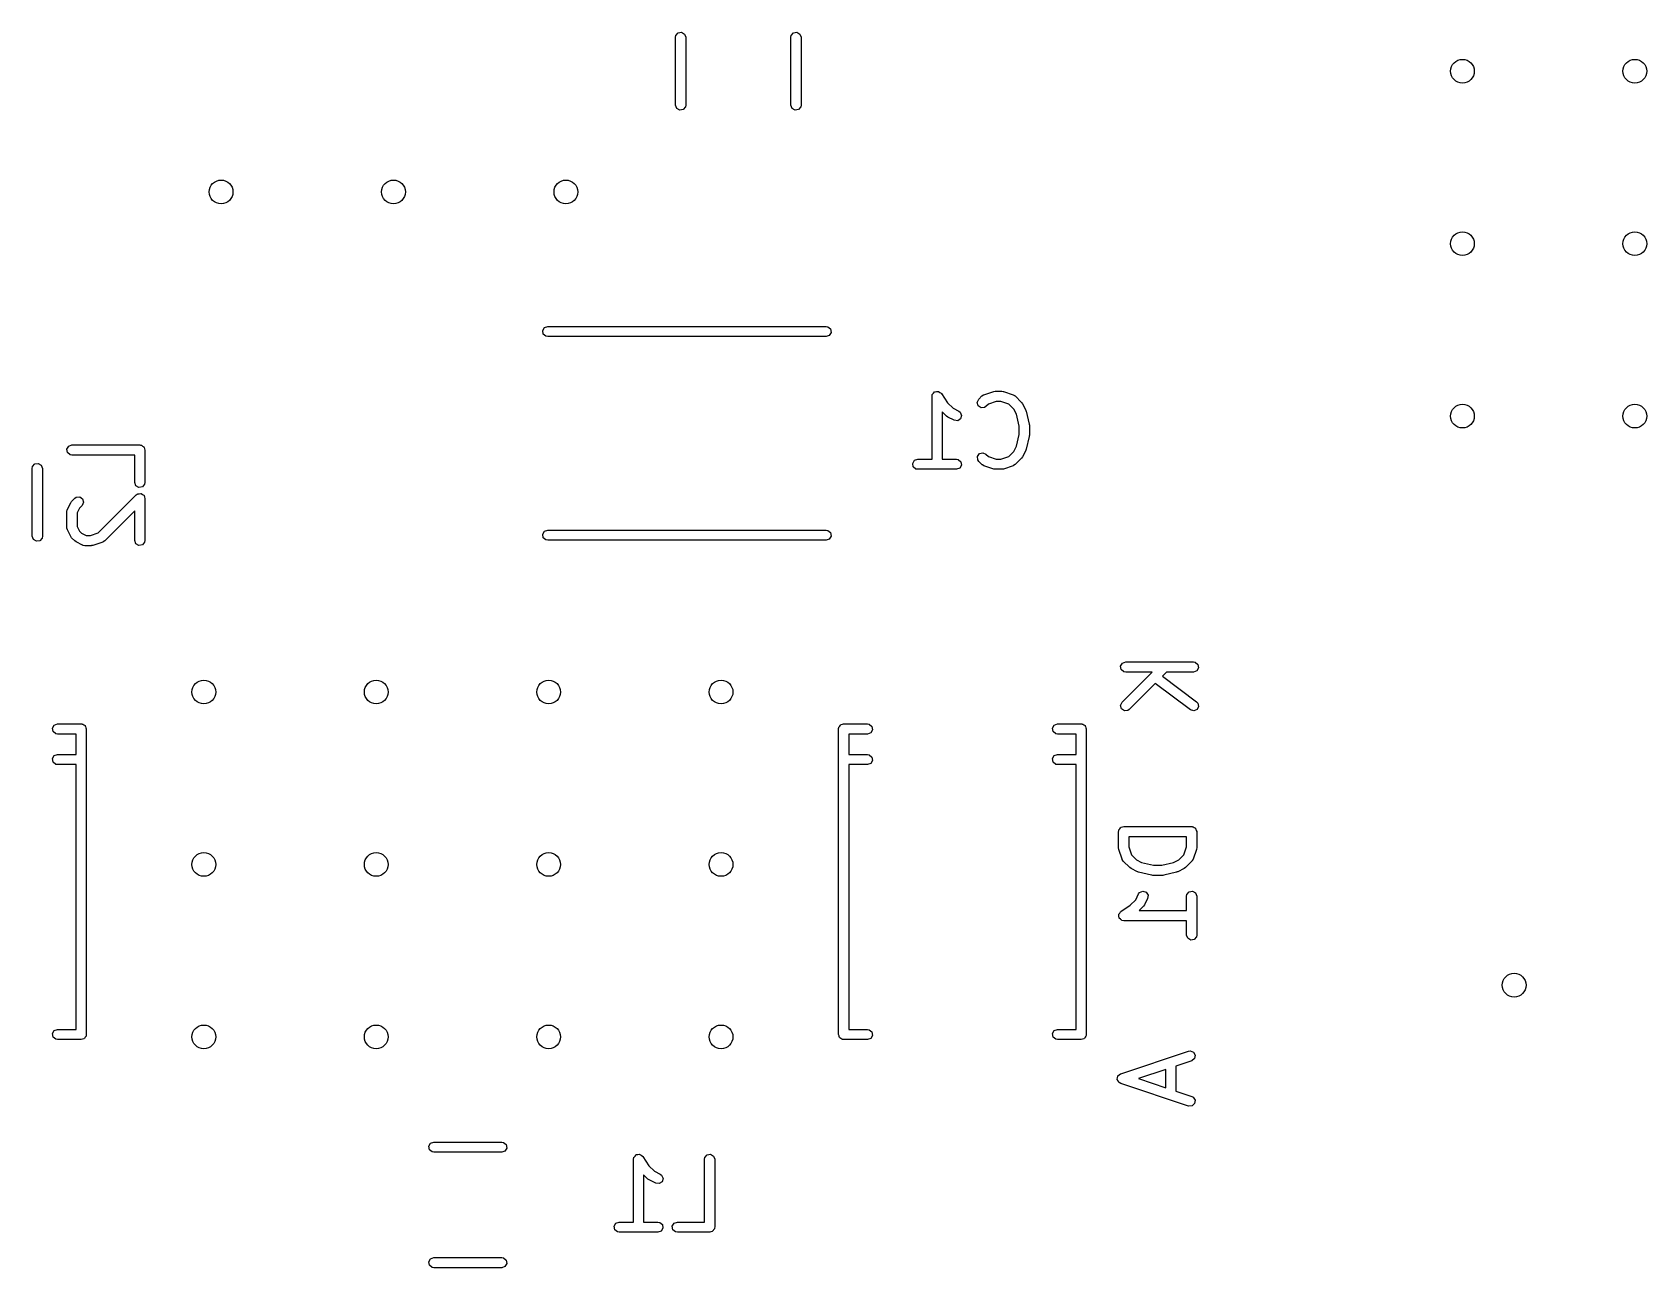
# Model space of a CAD drawing. Extents: x 4.76 to 6.2, y -4.49 to -3.05.
# Drawn here: x 5.265 to 6.201, y -4.491 to -3.775 of the extents above; entities that cross this region are included whole.
import ezdxf

# ---------------------------------------------------------------- set-up
doc = ezdxf.new("R2010")
doc.units = 0
doc.header["$MEASUREMENT"] = 0
doc.layers.add('BLACK', color=7, linetype='CONTINUOUS')

msp = doc.modelspace()

# ---------------------------------------------------------------- linework, layer by layer
at = {"layer": 'BLACK', "linetype": 'CONTINUOUS'}
for p, q in [((5.63799, -3.77787), (5.63817, -3.77686)), ((5.63799, -3.81724), (5.63799, -3.77787)), ((5.63817, -3.77686), (5.63947, -3.77532)), ((5.63947, -3.77532), (5.64146, -3.77497)), ((5.64146, -3.77497), (5.64321, -3.77598)), ((5.64321, -3.77598), (5.6439, -3.77787)), ((5.6439, -3.77787), (5.6439, -3.81724)), ((5.70492, -3.77787), (5.7051, -3.77686)), ((5.70492, -3.81724), (5.70492, -3.77787)), ((5.7051, -3.77686), (5.7064, -3.77532)), ((5.7064, -3.77532), (5.70839, -3.77497)), ((5.70839, -3.77497), (5.71014, -3.77598)), ((5.71014, -3.77598), (5.71083, -3.77787)), ((5.71083, -3.77787), (5.71083, -3.81724)), ((5.63868, -3.81914), (5.63799, -3.81724)), ((5.64043, -3.82015), (5.63868, -3.81914)), ((5.64242, -3.8198), (5.64043, -3.82015)), ((5.64372, -3.81825), (5.64242, -3.8198)), ((5.6439, -3.81724), (5.64372, -3.81825)), ((5.70561, -3.81914), (5.70492, -3.81724)), ((5.70736, -3.82015), (5.70561, -3.81914)), ((5.70935, -3.8198), (5.70736, -3.82015)), ((5.71065, -3.81825), (5.70935, -3.8198)), ((5.71083, -3.81724), (5.71065, -3.81825)), ((5.56095, -3.94799), (5.56196, -3.94624)), ((5.5613, -3.94998), (5.56095, -3.94799)), ((5.56285, -3.95128), (5.5613, -3.94998)), ((5.56196, -3.94624), (5.56386, -3.94555)), ((5.56386, -3.95146), (5.56285, -3.95128)), ((5.56386, -3.94555), (5.72528, -3.94555)), ((5.72528, -3.95146), (5.56386, -3.95146)), ((5.72528, -3.94555), (5.72629, -3.94573)), ((5.72717, -3.95077), (5.72528, -3.95146)), ((5.72629, -3.94573), (5.72783, -3.94703)), ((5.72818, -3.94902), (5.72717, -3.95077)), ((5.72783, -3.94703), (5.72818, -3.94902)), ((5.78677, -3.9861), (5.78695, -3.98509)), ((5.78677, -4.02251), (5.78677, -3.9861)), ((5.78695, -3.98509), (5.78706, -3.98496)), ((5.78706, -3.98496), (5.78708, -3.98479)), ((5.78708, -3.98479), (5.7877, -3.98419)), ((5.7877, -3.98419), (5.78825, -3.98354)), ((5.78825, -3.98354), (5.78842, -3.98351)), ((5.78842, -3.98351), (5.78854, -3.98339)), ((5.78854, -3.98339), (5.78939, -3.98334)), ((5.78939, -3.98334), (5.79024, -3.98319)), ((5.79024, -3.98319), (5.79038, -3.98327)), ((5.79038, -3.98327), (5.79055, -3.98326)), ((5.79055, -3.98326), (5.79124, -3.98377)), ((5.79124, -3.98377), (5.79199, -3.9842)), ((5.79199, -3.9842), (5.79204, -3.98436)), ((5.79204, -3.98436), (5.79218, -3.98446)), ((5.79218, -3.98446), (5.79577, -3.98984)), ((5.81303, -3.98959), (5.81388, -3.98776)), ((5.81388, -3.98776), (5.81576, -3.98588)), ((5.81576, -3.98588), (5.8166, -3.98529)), ((5.8166, -3.98529), (5.81677, -3.98528)), ((5.81677, -3.98528), (5.81691, -3.98517)), ((5.81691, -3.98517), (5.82254, -3.98329)), ((5.82254, -3.98329), (5.82341, -3.98316)), ((5.82341, -3.98316), (5.82347, -3.98314)), ((5.82347, -3.98314), (5.82722, -3.98314)), ((5.82722, -3.98314), (5.82809, -3.9833)), ((5.82809, -3.9833), (5.82815, -3.98329)), ((5.82815, -3.98329), (5.83378, -3.98517)), ((5.83378, -3.98517), (5.83468, -3.98566)), ((5.83468, -3.98566), (5.83477, -3.98581)), ((5.83477, -3.98581), (5.83493, -3.98588)), ((5.83493, -3.98588), (5.83868, -3.98963)), ((5.79514, -3.99756), (5.79268, -3.9951)), ((5.79268, -3.9951), (5.79268, -4.02251)), ((5.79519, -3.99758), (5.79514, -3.99756)), ((5.7959, -3.99811), (5.79519, -3.99758)), ((5.79577, -3.98984), (5.79897, -3.99304)), ((5.79965, -3.99998), (5.7959, -3.99811)), ((5.79897, -3.99304), (5.80229, -3.9947)), ((5.80229, -3.9947), (5.80312, -3.99531)), ((5.80312, -3.99531), (5.80392, -3.99717)), ((5.80392, -3.99717), (5.80334, -3.9991)), ((5.81355, -3.99154), (5.81303, -3.98959)), ((5.81521, -3.9927), (5.81355, -3.99154)), ((5.81722, -3.99252), (5.81521, -3.9927)), ((5.81806, -3.99193), (5.81722, -3.99252)), ((5.81944, -3.99055), (5.81806, -3.99193)), ((5.82395, -3.98905), (5.81944, -3.99055)), ((5.82674, -3.98905), (5.82395, -3.98905)), ((5.83125, -3.99055), (5.82674, -3.98905)), ((5.83417, -3.99347), (5.83125, -3.99055)), ((5.83568, -3.9965), (5.83417, -3.99347)), ((5.83739, -4.00333), (5.83568, -3.9965)), ((5.83868, -3.98963), (5.83919, -3.99035)), ((5.83919, -3.99035), (5.83923, -3.9904)), ((5.83923, -3.9904), (5.84111, -3.99415)), ((5.84111, -3.99415), (5.84125, -3.99464)), ((5.84125, -3.99464), (5.84133, -3.99475)), ((5.84133, -3.99475), (5.84321, -4.00225)), ((5.80166, -4.00022), (5.79965, -3.99998)), ((5.80334, -3.9991), (5.80166, -4.00022)), ((5.83739, -4.00823), (5.83739, -4.00333)), ((5.84321, -4.00225), (5.84325, -4.00284)), ((5.84325, -4.00284), (5.8433, -4.00297)), ((5.8433, -4.00297), (5.8433, -4.00859)), ((5.28504, -4.01674), (5.28605, -4.01499)), ((5.28539, -4.01873), (5.28504, -4.01674)), ((5.28605, -4.01499), (5.28795, -4.0143)), ((5.28795, -4.0143), (5.32732, -4.0143)), ((5.32732, -4.0143), (5.3277, -4.01436)), ((5.3277, -4.01436), (5.32783, -4.01434)), ((5.32783, -4.01434), (5.32794, -4.01441)), ((5.32794, -4.01441), (5.32833, -4.01448)), ((5.32833, -4.01448), (5.32891, -4.01497)), ((5.32891, -4.01497), (5.32958, -4.01535)), ((5.32958, -4.01535), (5.32967, -4.0156)), ((5.32967, -4.0156), (5.32987, -4.01577)), ((5.32987, -4.01577), (5.33001, -4.01653)), ((5.33001, -4.01653), (5.33027, -4.01725)), ((5.83417, -4.01809), (5.83568, -4.01506)), ((5.83568, -4.01506), (5.83739, -4.00823)), ((5.84133, -4.01681), (5.84113, -4.01727)), ((5.84321, -4.00931), (5.84133, -4.01681)), ((5.8433, -4.00859), (5.84319, -4.00917)), ((5.84319, -4.00917), (5.84321, -4.00931)), ((5.2651, -4.02686), (5.2664, -4.02532)), ((5.2664, -4.02532), (5.26839, -4.02497)), ((5.26839, -4.02497), (5.27014, -4.02598)), ((5.27014, -4.02598), (5.27083, -4.02787)), ((5.28694, -4.02002), (5.28539, -4.01873)), ((5.28795, -4.0202), (5.28694, -4.02002)), ((5.32436, -4.0202), (5.28795, -4.0202)), ((5.32436, -4.036), (5.32436, -4.0202)), ((5.33027, -4.01725), (5.33027, -4.036)), ((5.77557, -4.02495), (5.77658, -4.0232)), ((5.77592, -4.02694), (5.77557, -4.02495)), ((5.77658, -4.0232), (5.77848, -4.02251)), ((5.77848, -4.02251), (5.78677, -4.02251)), ((5.79268, -4.02251), (5.80097, -4.02251)), ((5.80097, -4.02251), (5.80198, -4.02269)), ((5.80198, -4.02269), (5.80353, -4.02399)), ((5.80388, -4.02598), (5.80287, -4.02773)), ((5.80353, -4.02399), (5.80388, -4.02598)), ((5.81312, -4.02095), (5.81428, -4.0193)), ((5.81329, -4.02296), (5.81312, -4.02095)), ((5.81388, -4.0238), (5.81329, -4.02296)), ((5.81576, -4.02568), (5.81388, -4.0238)), ((5.81428, -4.0193), (5.81623, -4.01877)), ((5.81592, -4.02575), (5.81576, -4.02568)), ((5.81601, -4.0259), (5.81592, -4.02575)), ((5.81691, -4.02639), (5.81601, -4.0259)), ((5.81623, -4.01877), (5.81806, -4.01963)), ((5.82254, -4.02827), (5.81691, -4.02639)), ((5.81806, -4.01963), (5.81944, -4.02101)), ((5.81944, -4.02101), (5.82395, -4.02251)), ((5.82395, -4.02251), (5.82674, -4.02251)), ((5.82674, -4.02251), (5.83125, -4.02101)), ((5.83378, -4.02639), (5.82815, -4.02827)), ((5.83125, -4.02101), (5.83417, -4.01809)), ((5.83392, -4.02628), (5.83378, -4.02639)), ((5.83409, -4.02627), (5.83392, -4.02628)), ((5.83493, -4.02568), (5.83409, -4.02627)), ((5.83868, -4.02193), (5.83493, -4.02568)), ((5.83871, -4.02187), (5.83868, -4.02193)), ((5.83923, -4.02116), (5.83871, -4.02187)), ((5.84111, -4.01741), (5.83923, -4.02116)), ((5.84113, -4.01727), (5.84111, -4.01741)), ((5.26492, -4.02787), (5.2651, -4.02686)), ((5.26492, -4.06724), (5.26492, -4.02787)), ((5.27083, -4.02787), (5.27083, -4.06724)), ((5.77747, -4.02824), (5.77592, -4.02694)), ((5.77848, -4.02842), (5.77747, -4.02824)), ((5.80097, -4.02842), (5.77848, -4.02842)), ((5.80287, -4.02773), (5.80097, -4.02842)), ((5.8226, -4.02826), (5.82254, -4.02827)), ((5.82347, -4.02842), (5.8226, -4.02826)), ((5.82722, -4.02842), (5.82347, -4.02842)), ((5.82728, -4.0284), (5.82722, -4.02842)), ((5.82815, -4.02827), (5.82728, -4.0284)), ((5.28773, -4.04703), (5.28961, -4.04516)), ((5.28961, -4.04516), (5.29045, -4.04457)), ((5.29045, -4.04457), (5.29246, -4.04439)), ((5.29246, -4.04439), (5.29411, -4.04555)), ((5.30322, -4.06529), (5.32523, -4.04328)), ((5.32505, -4.0379), (5.32436, -4.036)), ((5.3268, -4.03891), (5.32505, -4.0379)), ((5.32523, -4.04328), (5.32576, -4.04291)), ((5.32576, -4.04291), (5.32584, -4.04281)), ((5.32584, -4.04281), (5.32592, -4.0428)), ((5.32592, -4.0428), (5.32607, -4.0427)), ((5.32607, -4.0427), (5.32695, -4.04262)), ((5.32879, -4.03855), (5.3268, -4.03891)), ((5.32695, -4.04262), (5.32783, -4.04246)), ((5.32783, -4.04246), (5.32795, -4.04253)), ((5.32795, -4.04253), (5.32808, -4.04252)), ((5.32808, -4.04252), (5.32881, -4.04303)), ((5.33009, -4.03701), (5.32879, -4.03855)), ((5.32881, -4.04303), (5.32958, -4.04347)), ((5.32958, -4.04347), (5.32962, -4.0436)), ((5.32962, -4.0436), (5.32973, -4.04368)), ((5.32973, -4.04368), (5.32996, -4.04454)), ((5.32996, -4.04454), (5.33027, -4.04537)), ((5.33027, -4.036), (5.33009, -4.03701)), ((5.28499, -4.05287), (5.28517, -4.05186)), ((5.28499, -4.06224), (5.28499, -4.05287)), ((5.28517, -4.05186), (5.28528, -4.05173)), ((5.28528, -4.05173), (5.2853, -4.05155)), ((5.2853, -4.05155), (5.28718, -4.0478)), ((5.28718, -4.0478), (5.28771, -4.04709)), ((5.28771, -4.04709), (5.28773, -4.04703)), ((5.29225, -4.05087), (5.2909, -4.05357)), ((5.2909, -4.05357), (5.2909, -4.06155)), ((5.29378, -4.04933), (5.29225, -4.05087)), ((5.29464, -4.0475), (5.29378, -4.04933)), ((5.29411, -4.04555), (5.29464, -4.0475)), ((5.32436, -4.0525), (5.30691, -4.06996)), ((5.32436, -4.06974), (5.32436, -4.0525)), ((5.33027, -4.04537), (5.33027, -4.06974)), ((5.28505, -4.06241), (5.28499, -4.06224)), ((5.28501, -4.06258), (5.28505, -4.06241)), ((5.2853, -4.06356), (5.28501, -4.06258)), ((5.28718, -4.06731), (5.2853, -4.06356)), ((5.2909, -4.06155), (5.29225, -4.06424)), ((5.56196, -4.06435), (5.56386, -4.06366)), ((5.56386, -4.06366), (5.72528, -4.06366)), ((5.72528, -4.06366), (5.72629, -4.06384)), ((5.72629, -4.06384), (5.72783, -4.06514)), ((5.26561, -4.06914), (5.26492, -4.06724)), ((5.26736, -4.07015), (5.26561, -4.06914)), ((5.26935, -4.0698), (5.26736, -4.07015)), ((5.27065, -4.06825), (5.26935, -4.0698)), ((5.27083, -4.06724), (5.27065, -4.06825)), ((5.28723, -4.06736), (5.28718, -4.06731)), ((5.28773, -4.06808), (5.28723, -4.06736)), ((5.28961, -4.06996), (5.28773, -4.06808)), ((5.28967, -4.06998), (5.28961, -4.06996)), ((5.29037, -4.07051), (5.28967, -4.06998)), ((5.29412, -4.07238), (5.29037, -4.07051)), ((5.29225, -4.06424), (5.29344, -4.06544)), ((5.29344, -4.06544), (5.29614, -4.06679)), ((5.2943, -4.0724), (5.29412, -4.07238)), ((5.29443, -4.07252), (5.2943, -4.0724)), ((5.29544, -4.0727), (5.29443, -4.07252)), ((5.29919, -4.0727), (5.29544, -4.0727)), ((5.29614, -4.06679), (5.29872, -4.06679)), ((5.29872, -4.06679), (5.30322, -4.06529)), ((5.29925, -4.07267), (5.29919, -4.0727)), ((5.30013, -4.07254), (5.29925, -4.07267)), ((5.30575, -4.07067), (5.30013, -4.07254)), ((5.30589, -4.07056), (5.30575, -4.07067)), ((5.30607, -4.07054), (5.30589, -4.07056)), ((5.30691, -4.06996), (5.30607, -4.07054)), ((5.32505, -4.07164), (5.32436, -4.06974)), ((5.3268, -4.07265), (5.32505, -4.07164)), ((5.32879, -4.0723), (5.3268, -4.07265)), ((5.33009, -4.07075), (5.32879, -4.0723)), ((5.33027, -4.06974), (5.33009, -4.07075)), ((5.56095, -4.0661), (5.56196, -4.06435)), ((5.5613, -4.06809), (5.56095, -4.0661)), ((5.56285, -4.06939), (5.5613, -4.06809)), ((5.56386, -4.06957), (5.56285, -4.06939)), ((5.72528, -4.06957), (5.56386, -4.06957)), ((5.72717, -4.06888), (5.72528, -4.06957)), ((5.72818, -4.06713), (5.72717, -4.06888)), ((5.72783, -4.06514), (5.72818, -4.06713)), ((5.89618, -4.14256), (5.89719, -4.14081)), ((5.89653, -4.14455), (5.89618, -4.14256)), ((5.89808, -4.14585), (5.89653, -4.14455)), ((5.897, -4.16348), (5.91446, -4.14603)), ((5.89719, -4.14081), (5.89909, -4.14012)), ((5.89909, -4.14603), (5.89808, -4.14585)), ((5.89909, -4.14012), (5.93846, -4.14012)), ((5.91446, -4.14603), (5.89909, -4.14603)), ((5.92281, -4.14603), (5.92046, -4.14838)), ((5.93846, -4.14603), (5.92281, -4.14603)), ((5.93846, -4.14012), (5.93947, -4.1403)), ((5.94036, -4.14534), (5.93846, -4.14603)), ((5.93947, -4.1403), (5.94101, -4.1416)), ((5.94137, -4.14359), (5.94036, -4.14534)), ((5.94101, -4.1416), (5.94137, -4.14359)), ((5.91624, -4.1526), (5.90118, -4.16766)), ((5.93669, -4.16793), (5.91624, -4.1526)), ((5.92046, -4.14838), (5.94023, -4.16321)), ((5.89615, -4.16531), (5.897, -4.16348)), ((5.89667, -4.16727), (5.89615, -4.16531)), ((5.94023, -4.16321), (5.94093, -4.16396)), ((5.94139, -4.16592), (5.94048, -4.16773)), ((5.94093, -4.16396), (5.94139, -4.16592)), ((5.27761, -4.1767), (5.27951, -4.17601)), ((5.27951, -4.17601), (5.29331, -4.17601)), ((5.29331, -4.17601), (5.29369, -4.17607)), ((5.29369, -4.17607), (5.29382, -4.17605)), ((5.29382, -4.17605), (5.29394, -4.17612)), ((5.29394, -4.17612), (5.29432, -4.17618)), ((5.29432, -4.17618), (5.29491, -4.17668)), ((5.73479, -4.17627), (5.73551, -4.17601)), ((5.73551, -4.17601), (5.74931, -4.17601)), ((5.74931, -4.17601), (5.75032, -4.17618)), ((5.75032, -4.17618), (5.75187, -4.17748)), ((5.85761, -4.1767), (5.85951, -4.17601)), ((5.85951, -4.17601), (5.87331, -4.17601)), ((5.87331, -4.17601), (5.87369, -4.17607)), ((5.87369, -4.17607), (5.87382, -4.17605)), ((5.87382, -4.17605), (5.87394, -4.17612)), ((5.87394, -4.17612), (5.87432, -4.17618)), ((5.87432, -4.17618), (5.87491, -4.17668)), ((5.89832, -4.16842), (5.89667, -4.16727)), ((5.90034, -4.16825), (5.89832, -4.16842)), ((5.90118, -4.16766), (5.90034, -4.16825)), ((5.93862, -4.16852), (5.93669, -4.16793)), ((5.94048, -4.16773), (5.93862, -4.16852)), ((5.2766, -4.17845), (5.27761, -4.1767)), ((5.27695, -4.18044), (5.2766, -4.17845)), ((5.2785, -4.18173), (5.27695, -4.18044)), ((5.27951, -4.18191), (5.2785, -4.18173)), ((5.29036, -4.18191), (5.27951, -4.18191)), ((5.29036, -4.19377), (5.29036, -4.18191)), ((5.29491, -4.17668), (5.29557, -4.17706)), ((5.29557, -4.17706), (5.29566, -4.17731)), ((5.29566, -4.17731), (5.29587, -4.17748)), ((5.29587, -4.17748), (5.296, -4.17824)), ((5.296, -4.17824), (5.29626, -4.17896)), ((5.29626, -4.17896), (5.29626, -4.35616)), ((5.73256, -4.17896), (5.73262, -4.17858)), ((5.73256, -4.35616), (5.73256, -4.17896)), ((5.7326, -4.17845), (5.73267, -4.17833)), ((5.73262, -4.17858), (5.7326, -4.17845)), ((5.73267, -4.17833), (5.73273, -4.17795)), ((5.73273, -4.17795), (5.73323, -4.17736)), ((5.73323, -4.17736), (5.73361, -4.1767)), ((5.73361, -4.1767), (5.73386, -4.17661)), ((5.73386, -4.17661), (5.73403, -4.1764)), ((5.73403, -4.1764), (5.73479, -4.17627)), ((5.74931, -4.18191), (5.73846, -4.18191)), ((5.73846, -4.18191), (5.73846, -4.19377)), ((5.75121, -4.18122), (5.74931, -4.18191)), ((5.75222, -4.17947), (5.75121, -4.18122)), ((5.75187, -4.17748), (5.75222, -4.17947)), ((5.8566, -4.17845), (5.85761, -4.1767)), ((5.85695, -4.18044), (5.8566, -4.17845)), ((5.8585, -4.18173), (5.85695, -4.18044)), ((5.85951, -4.18191), (5.8585, -4.18173)), ((5.87036, -4.18191), (5.85951, -4.18191)), ((5.87036, -4.19377), (5.87036, -4.18191)), ((5.87491, -4.17668), (5.87557, -4.17706)), ((5.87557, -4.17706), (5.87566, -4.17731)), ((5.87566, -4.17731), (5.87587, -4.17748)), ((5.87587, -4.17748), (5.876, -4.17824)), ((5.876, -4.17824), (5.87626, -4.17896)), ((5.87626, -4.17896), (5.87626, -4.35616)), ((5.2766, -4.19621), (5.27761, -4.19446)), ((5.27761, -4.19446), (5.27951, -4.19377)), ((5.27951, -4.19377), (5.29036, -4.19377)), ((5.73846, -4.19377), (5.74931, -4.19377)), ((5.74931, -4.19377), (5.75032, -4.19395)), ((5.75032, -4.19395), (5.75187, -4.19525)), ((5.8566, -4.19621), (5.85761, -4.19446)), ((5.85761, -4.19446), (5.85951, -4.19377)), ((5.85951, -4.19377), (5.87036, -4.19377)), ((5.27695, -4.1982), (5.2766, -4.19621)), ((5.2785, -4.1995), (5.27695, -4.1982)), ((5.27951, -4.19968), (5.2785, -4.1995)), ((5.29036, -4.19968), (5.27951, -4.19968)), ((5.29036, -4.35321), (5.29036, -4.19968)), ((5.74931, -4.19968), (5.73846, -4.19968)), ((5.73846, -4.19968), (5.73846, -4.35321)), ((5.75121, -4.19899), (5.74931, -4.19968)), ((5.75222, -4.19724), (5.75121, -4.19899)), ((5.75187, -4.19525), (5.75222, -4.19724)), ((5.85695, -4.1982), (5.8566, -4.19621)), ((5.8585, -4.1995), (5.85695, -4.1982)), ((5.85951, -4.19968), (5.8585, -4.1995)), ((5.87036, -4.19968), (5.85951, -4.19968)), ((5.87036, -4.35321), (5.87036, -4.19968)), ((5.89499, -4.2385), (5.89506, -4.23812)), ((5.89499, -4.24787), (5.89499, -4.2385)), ((5.89504, -4.23799), (5.8951, -4.23787)), ((5.89506, -4.23812), (5.89504, -4.23799)), ((5.8951, -4.23787), (5.89517, -4.23749)), ((5.89517, -4.23749), (5.89566, -4.2369)), ((5.89566, -4.2369), (5.89605, -4.23624)), ((5.89605, -4.23624), (5.8963, -4.23615)), ((5.8963, -4.23615), (5.89647, -4.23594)), ((5.89647, -4.23594), (5.89722, -4.23581)), ((5.89722, -4.23581), (5.89795, -4.23555)), ((5.89795, -4.23555), (5.93732, -4.23555)), ((5.93436, -4.24145), (5.9009, -4.24145)), ((5.9009, -4.24145), (5.9009, -4.24739)), ((5.93436, -4.24739), (5.93436, -4.24145)), ((5.93732, -4.23555), (5.9377, -4.23562)), ((5.9377, -4.23562), (5.93783, -4.23559)), ((5.93783, -4.23559), (5.93794, -4.23566)), ((5.93794, -4.23566), (5.93833, -4.23573)), ((5.93833, -4.23573), (5.93891, -4.23622)), ((5.93891, -4.23622), (5.93958, -4.2366)), ((5.93958, -4.2366), (5.93967, -4.23685)), ((5.93967, -4.23685), (5.93987, -4.23702)), ((5.93987, -4.23702), (5.94001, -4.23778)), ((5.94001, -4.23778), (5.94027, -4.2385)), ((5.94027, -4.2385), (5.94027, -4.24787)), ((5.89501, -4.24793), (5.89499, -4.24787)), ((5.89514, -4.24881), (5.89501, -4.24793)), ((5.89702, -4.25443), (5.89514, -4.24881)), ((5.9009, -4.24739), (5.9024, -4.2519)), ((5.93286, -4.2519), (5.93436, -4.24739)), ((5.94012, -4.24881), (5.93824, -4.25443)), ((5.94027, -4.24787), (5.94012, -4.24874)), ((5.94012, -4.24874), (5.94012, -4.24881)), ((5.89713, -4.25457), (5.89702, -4.25443)), ((5.89714, -4.25475), (5.89713, -4.25457)), ((5.89773, -4.25559), (5.89714, -4.25475)), ((5.90148, -4.25934), (5.89773, -4.25559)), ((5.90154, -4.25936), (5.90148, -4.25934)), ((5.90225, -4.25989), (5.90154, -4.25936)), ((5.906, -4.26176), (5.90225, -4.25989)), ((5.9024, -4.2519), (5.90532, -4.25482)), ((5.90532, -4.25482), (5.90835, -4.25634)), ((5.90835, -4.25634), (5.91518, -4.25804)), ((5.91518, -4.25804), (5.92008, -4.25804)), ((5.92008, -4.25804), (5.92691, -4.25634)), ((5.92691, -4.25634), (5.92994, -4.25482)), ((5.93301, -4.25989), (5.92926, -4.26176)), ((5.92994, -4.25482), (5.93286, -4.2519)), ((5.93306, -4.25984), (5.93301, -4.25989)), ((5.93378, -4.25934), (5.93306, -4.25984)), ((5.93753, -4.25559), (5.93378, -4.25934)), ((5.9376, -4.25543), (5.93753, -4.25559)), ((5.93775, -4.25533), (5.9376, -4.25543)), ((5.93824, -4.25443), (5.93775, -4.25533)), ((5.90614, -4.26178), (5.906, -4.26176)), ((5.9066, -4.26199), (5.90614, -4.26178)), ((5.9141, -4.26386), (5.9066, -4.26199)), ((5.91424, -4.26385), (5.9141, -4.26386)), ((5.91482, -4.26395), (5.91424, -4.26385)), ((5.92044, -4.26395), (5.91482, -4.26395)), ((5.92057, -4.2639), (5.92044, -4.26395)), ((5.92116, -4.26386), (5.92057, -4.2639)), ((5.92866, -4.26199), (5.92116, -4.26386)), ((5.92877, -4.26191), (5.92866, -4.26199)), ((5.92926, -4.26176), (5.92877, -4.26191)), ((5.90169, -4.2812), (5.90489, -4.278)), ((5.90489, -4.278), (5.90655, -4.27468)), ((5.90655, -4.27468), (5.90716, -4.27385)), ((5.90716, -4.27385), (5.90902, -4.27305)), ((5.90902, -4.27305), (5.91095, -4.27362)), ((5.91184, -4.27732), (5.90996, -4.28107)), ((5.91095, -4.27362), (5.91207, -4.27531)), ((5.91207, -4.27531), (5.91184, -4.27732)), ((5.93436, -4.276), (5.93454, -4.27499)), ((5.93436, -4.28429), (5.93436, -4.276)), ((5.93454, -4.27499), (5.93584, -4.27344)), ((5.93584, -4.27344), (5.93783, -4.27309)), ((5.93783, -4.27309), (5.93958, -4.2741)), ((5.93958, -4.2741), (5.94027, -4.276)), ((5.94027, -4.276), (5.94027, -4.29849)), ((5.89504, -4.28673), (5.89512, -4.28658)), ((5.89519, -4.28758), (5.89504, -4.28673)), ((5.89511, -4.28641), (5.89562, -4.28572)), ((5.89512, -4.28658), (5.89511, -4.28641)), ((5.89524, -4.28843), (5.89519, -4.28758)), ((5.89536, -4.28855), (5.89524, -4.28843)), ((5.89539, -4.28872), (5.89536, -4.28855)), ((5.89562, -4.28572), (5.89605, -4.28498)), ((5.89605, -4.28498), (5.89621, -4.28492)), ((5.89621, -4.28492), (5.89631, -4.28479)), ((5.89631, -4.28479), (5.90169, -4.2812)), ((5.90941, -4.28183), (5.90695, -4.28429)), ((5.90695, -4.28429), (5.93436, -4.28429)), ((5.90943, -4.28177), (5.90941, -4.28183)), ((5.90996, -4.28107), (5.90943, -4.28177)), ((5.89604, -4.28927), (5.89539, -4.28872)), ((5.89664, -4.28989), (5.89604, -4.28927)), ((5.89681, -4.28991), (5.89664, -4.28989)), ((5.89694, -4.29002), (5.89681, -4.28991)), ((5.89795, -4.2902), (5.89694, -4.29002)), ((5.93436, -4.2902), (5.89795, -4.2902)), ((5.93436, -4.29849), (5.93436, -4.2902)), ((5.93505, -4.30039), (5.93436, -4.29849)), ((5.9368, -4.3014), (5.93505, -4.30039)), ((5.93879, -4.30105), (5.9368, -4.3014)), ((5.94009, -4.2995), (5.93879, -4.30105)), ((5.94027, -4.29849), (5.94009, -4.2995)), ((5.2766, -4.35565), (5.27761, -4.3539)), ((5.27761, -4.3539), (5.27951, -4.35321)), ((5.27951, -4.35321), (5.29036, -4.35321)), ((5.73846, -4.35321), (5.74931, -4.35321)), ((5.74931, -4.35321), (5.75032, -4.35338)), ((5.75032, -4.35338), (5.75187, -4.35468)), ((5.8566, -4.35565), (5.85761, -4.3539)), ((5.85761, -4.3539), (5.85951, -4.35321)), ((5.85951, -4.35321), (5.87036, -4.35321)), ((5.27695, -4.35764), (5.2766, -4.35565)), ((5.2785, -4.35893), (5.27695, -4.35764)), ((5.27951, -4.35911), (5.2785, -4.35893)), ((5.29331, -4.35911), (5.27951, -4.35911)), ((5.29403, -4.35885), (5.29331, -4.35911)), ((5.29479, -4.35872), (5.29403, -4.35885)), ((5.29496, -4.35851), (5.29479, -4.35872)), ((5.29521, -4.35842), (5.29496, -4.35851)), ((5.29559, -4.35776), (5.29521, -4.35842)), ((5.29608, -4.35717), (5.29559, -4.35776)), ((5.29615, -4.35679), (5.29608, -4.35717)), ((5.29622, -4.35667), (5.29615, -4.35679)), ((5.29626, -4.35616), (5.29619, -4.35654)), ((5.29619, -4.35654), (5.29622, -4.35667)), ((5.73282, -4.35688), (5.73256, -4.35616)), ((5.73295, -4.35764), (5.73282, -4.35688)), ((5.73316, -4.35781), (5.73295, -4.35764)), ((5.73325, -4.35806), (5.73316, -4.35781)), ((5.73391, -4.35844), (5.73325, -4.35806)), ((5.7345, -4.35893), (5.73391, -4.35844)), ((5.73488, -4.359), (5.7345, -4.35893)), ((5.735, -4.35907), (5.73488, -4.359)), ((5.73513, -4.35904), (5.735, -4.35907)), ((5.73551, -4.35911), (5.73513, -4.35904)), ((5.74931, -4.35911), (5.73551, -4.35911)), ((5.75121, -4.35842), (5.74931, -4.35911)), ((5.75222, -4.35667), (5.75121, -4.35842)), ((5.75187, -4.35468), (5.75222, -4.35667)), ((5.85695, -4.35764), (5.8566, -4.35565)), ((5.8585, -4.35893), (5.85695, -4.35764)), ((5.85951, -4.35911), (5.8585, -4.35893)), ((5.87331, -4.35911), (5.85951, -4.35911)), ((5.87403, -4.35885), (5.87331, -4.35911)), ((5.87479, -4.35872), (5.87403, -4.35885)), ((5.87496, -4.35851), (5.87479, -4.35872)), ((5.87521, -4.35842), (5.87496, -4.35851)), ((5.87559, -4.35776), (5.87521, -4.35842)), ((5.87608, -4.35717), (5.87559, -4.35776)), ((5.87615, -4.35679), (5.87608, -4.35717)), ((5.87622, -4.35667), (5.87615, -4.35679)), ((5.87626, -4.35616), (5.87619, -4.35654)), ((5.87619, -4.35654), (5.87622, -4.35667)), ((5.89619, -4.37893), (5.93556, -4.36581)), ((5.93742, -4.37141), (5.92819, -4.37449)), ((5.93556, -4.36581), (5.93657, -4.36566)), ((5.93657, -4.36566), (5.93845, -4.3664)), ((5.939, -4.37015), (5.93742, -4.37141)), ((5.93845, -4.3664), (5.93941, -4.36818)), ((5.93941, -4.36818), (5.939, -4.37015)), ((5.8942, -4.38217), (5.89439, -4.38125)), ((5.89424, -4.38224), (5.8942, -4.38217)), ((5.89423, -4.38232), (5.89424, -4.38224)), ((5.89439, -4.38125), (5.89452, -4.38033)), ((5.89452, -4.38033), (5.89459, -4.38027)), ((5.89459, -4.38027), (5.8946, -4.38019)), ((5.8946, -4.38019), (5.89533, -4.37961)), ((5.89533, -4.37961), (5.89603, -4.37899)), ((5.89603, -4.37899), (5.89612, -4.37898)), ((5.89612, -4.37898), (5.89619, -4.37893)), ((5.92229, -4.37646), (5.90646, -4.38173)), ((5.90646, -4.38173), (5.92229, -4.38701)), ((5.92229, -4.38701), (5.92229, -4.37646)), ((5.92819, -4.37449), (5.92819, -4.38898)), ((5.89471, -4.38312), (5.89423, -4.38232)), ((5.89516, -4.38394), (5.89471, -4.38312)), ((5.89524, -4.38397), (5.89516, -4.38394)), ((5.89528, -4.38405), (5.89524, -4.38397)), ((5.89619, -4.38453), (5.89528, -4.38405)), ((5.93556, -4.39766), (5.89619, -4.38453)), ((5.92819, -4.38898), (5.93742, -4.39205)), ((5.93757, -4.3976), (5.93556, -4.39766)), ((5.93742, -4.39205), (5.93832, -4.39254)), ((5.93909, -4.39626), (5.93757, -4.3976)), ((5.93832, -4.39254), (5.93938, -4.39426)), ((5.93938, -4.39426), (5.93909, -4.39626)), ((5.49491, -4.42102), (5.49592, -4.41927)), ((5.49592, -4.41927), (5.49781, -4.41858)), ((5.49781, -4.41858), (5.53719, -4.41858)), ((5.53719, -4.41858), (5.53819, -4.41876)), ((5.53819, -4.41876), (5.53974, -4.42006)), ((5.49526, -4.42301), (5.49491, -4.42102)), ((5.49681, -4.42431), (5.49526, -4.42301)), ((5.49781, -4.42449), (5.49681, -4.42431)), ((5.53719, -4.42449), (5.49781, -4.42449)), ((5.53908, -4.4238), (5.53719, -4.42449)), ((5.54009, -4.42205), (5.53908, -4.4238)), ((5.53974, -4.42006), (5.54009, -4.42205)), ((5.61361, -4.42854), (5.61379, -4.42753)), ((5.61361, -4.46495), (5.61361, -4.42854)), ((5.61379, -4.42753), (5.6139, -4.4274)), ((5.6139, -4.4274), (5.61392, -4.42723)), ((5.61392, -4.42723), (5.61454, -4.42664)), ((5.61454, -4.42664), (5.61509, -4.42598)), ((5.61509, -4.42598), (5.61526, -4.42595)), ((5.61526, -4.42595), (5.61538, -4.42583)), ((5.61538, -4.42583), (5.61623, -4.42578)), ((5.61623, -4.42578), (5.61708, -4.42563)), ((5.61708, -4.42563), (5.61722, -4.42571)), ((5.61722, -4.42571), (5.61739, -4.4257)), ((5.61739, -4.4257), (5.61808, -4.42621)), ((5.61808, -4.42621), (5.61883, -4.42664)), ((5.61883, -4.42664), (5.61888, -4.4268)), ((5.61888, -4.4268), (5.61902, -4.4269)), ((5.61902, -4.4269), (5.62261, -4.43228)), ((5.65486, -4.42854), (5.65503, -4.42753)), ((5.65486, -4.46495), (5.65486, -4.42854)), ((5.65503, -4.42753), (5.65633, -4.42598)), ((5.65633, -4.42598), (5.65832, -4.42563)), ((5.65832, -4.42563), (5.66007, -4.42664)), ((5.66007, -4.42664), (5.66076, -4.42854)), ((5.66076, -4.42854), (5.66076, -4.46791)), ((5.62198, -4.44), (5.61952, -4.43754)), ((5.61952, -4.43754), (5.61952, -4.46495)), ((5.62261, -4.43228), (5.62581, -4.43548)), ((5.62581, -4.43548), (5.62913, -4.43714)), ((5.62913, -4.43714), (5.62996, -4.43775)), ((5.62996, -4.43775), (5.63076, -4.43961)), ((5.62203, -4.44003), (5.62198, -4.44)), ((5.62274, -4.44055), (5.62203, -4.44003)), ((5.62649, -4.44243), (5.62274, -4.44055)), ((5.6285, -4.44266), (5.62649, -4.44243)), ((5.63018, -4.44154), (5.6285, -4.44266)), ((5.63076, -4.43961), (5.63018, -4.44154)), ((5.60241, -4.46739), (5.60342, -4.46564)), ((5.60342, -4.46564), (5.60532, -4.46495)), ((5.60532, -4.46495), (5.61361, -4.46495)), ((5.61952, -4.46495), (5.62781, -4.46495)), ((5.62781, -4.46495), (5.62882, -4.46513)), ((5.62882, -4.46513), (5.63037, -4.46643)), ((5.63037, -4.46643), (5.63072, -4.46842)), ((5.63615, -4.46739), (5.63716, -4.46564)), ((5.63716, -4.46564), (5.63906, -4.46495)), ((5.63906, -4.46495), (5.65486, -4.46495)), ((5.60276, -4.46938), (5.60241, -4.46739)), ((5.60431, -4.47068), (5.60276, -4.46938)), ((5.60532, -4.47086), (5.60431, -4.47068)), ((5.62781, -4.47086), (5.60532, -4.47086)), ((5.62971, -4.47017), (5.62781, -4.47086)), ((5.63072, -4.46842), (5.62971, -4.47017)), ((5.6365, -4.46938), (5.63615, -4.46739)), ((5.63805, -4.47068), (5.6365, -4.46938)), ((5.63906, -4.47086), (5.63805, -4.47068)), ((5.65781, -4.47086), (5.63906, -4.47086)), ((5.65853, -4.4706), (5.65781, -4.47086)), ((5.65929, -4.47046), (5.65853, -4.4706)), ((5.65946, -4.47026), (5.65929, -4.47046)), ((5.65971, -4.47017), (5.65946, -4.47026)), ((5.66009, -4.4695), (5.65971, -4.47017)), ((5.66058, -4.46892), (5.66009, -4.4695)), ((5.66065, -4.46853), (5.66058, -4.46892)), ((5.66072, -4.46842), (5.66065, -4.46853)), ((5.66076, -4.46791), (5.66069, -4.46829)), ((5.66069, -4.46829), (5.66072, -4.46842)), ((5.49491, -4.48795), (5.49592, -4.4862)), ((5.49526, -4.48994), (5.49491, -4.48795)), ((5.49681, -4.49124), (5.49526, -4.48994)), ((5.49592, -4.4862), (5.49781, -4.48551)), ((5.49781, -4.49142), (5.49681, -4.49124)), ((5.49781, -4.48551), (5.53719, -4.48551)), ((5.53719, -4.49142), (5.49781, -4.49142)), ((5.53719, -4.48551), (5.53819, -4.48569)), ((5.53908, -4.49073), (5.53719, -4.49142)), ((5.53819, -4.48569), (5.53974, -4.48699)), ((5.54009, -4.48898), (5.53908, -4.49073)), ((5.53974, -4.48699), (5.54009, -4.48898))]:
    msp.add_line(p, q, dxfattribs=at)
at = {"layer": 'BLACK'}
for centre in [(6.09441, -3.79756), (6.19441, -3.79756), (5.37441, -3.86756), (5.47441, -3.86756), (5.57441, -3.86756), (6.09441, -3.89756), (6.19441, -3.89756), (6.09441, -3.99756), (6.19441, -3.99756), (5.36441, -4.15756), (5.46441, -4.15756), (5.56441, -4.15756), (5.66441, -4.15756), (5.36441, -4.25756), (5.46441, -4.25756), (5.56441, -4.25756), (5.66441, -4.25756), (6.12441, -4.32756), (5.36441, -4.35756), (5.46441, -4.35756), (5.56441, -4.35756), (5.66441, -4.35756)]:
    msp.add_circle(centre, 0.00689, dxfattribs=at)

doc.saveas('drawing.dxf')
